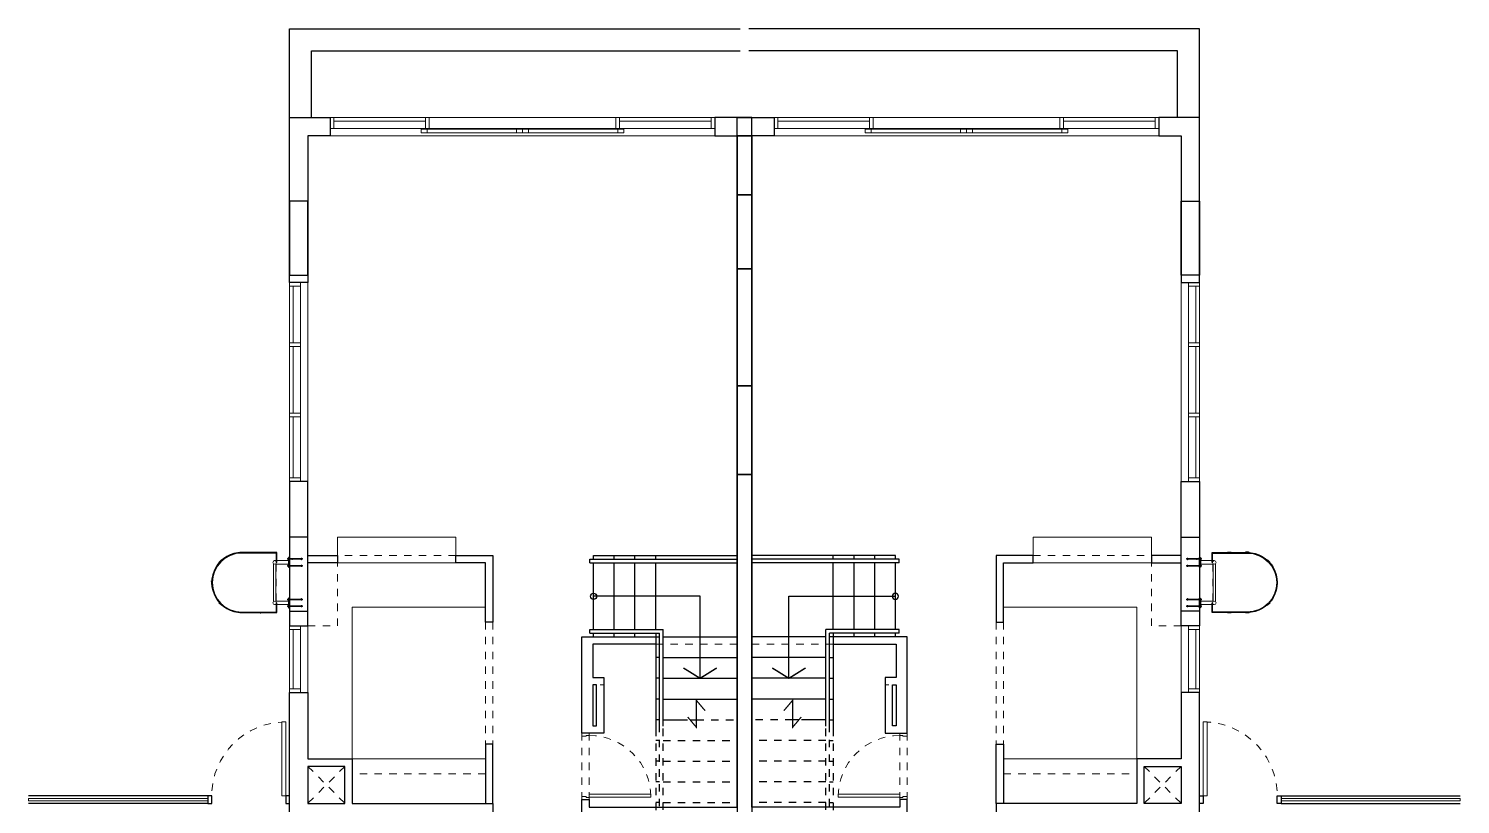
# Model space of a CAD drawing. Header units: centimetres. Extents: x -6122352 to 6876996, y -1694241 to 2592194.
# Drawn here: x 5262172.91 to 5262192.26, y 2592183.71 to 2592194.2 of the extents above; entities that cross this region are included whole.
import ezdxf

# ---------------------------------------------------------------- set-up
doc = ezdxf.new("R2010")
doc.units = ezdxf.units.CM
doc.header["$MEASUREMENT"] = 0
for name, pattern in [('2. HG-ST XR COL 3A (5V 7V 9V 11V - GF (4M & 5D-E)$0$HIDDEN', [0.375, 0.25, -0.125]), ('23585-XR-AR-END-GROUND FLOOR$0$XR-END-GROUND FLOOR PLAN$0$HIDDEN2', [0.1875, 0.125, -0.0625]), ('AXIS2', [28.575, 19.05, -3.175, 3.175, -3.175]), ('HIDDEN', [0.375, 0.25, -0.125]), ('XR-AR-END-SETTING OUT PLAN$0$23585-XR-AR-END-GROUND FLOOR$0$23261-XR-AR-SI-GF$0$HIDDEN', [0.375, 0.25, -0.125]), ('XR-AR-END-SETTING OUT PLAN$0$23585-XR-AR-END-GROUND FLOOR$0$945-4P-1-101-GROUND FLOOR PLAN$0$XR-MIDDLE-GROUND FLOOR PLAN$0$HIDDEN2', [0.1875, 0.125, -0.0625]), ('XR-AR-END-SETTING OUT PLAN$0$23585-XR-AR-END-GROUND FLOOR$0$HIDDEN', [0.375, 0.25, -0.125]), ('XR-AR-END-SETTING OUT PLAN$0$23585-XR-AR-END-GROUND FLOOR$0$XR-END-GROUND FLOOR PLAN$0$HIDDEN', [9.525, 6.35, -3.175]), ('XR-AR-END-SETTING OUT PLAN$0$23585-XR-AR-END-GROUND FLOOR$0$XR-END-GROUND FLOOR PLAN$0$HIDDEN2', [0.1875, 0.125, -0.0625]), ('XR-AR-END-SETTING OUT PLAN$0$23585-XR-AR-END-GROUND FLOOR$0$XR-END-GROUND FLOOR PLAN$0$xf_6a1$0$DASHED', [0.75, 0.5, -0.25]), ('XR-Master Plan MONTE CARLO$0$XREF-ROADS LAYOUT PLAN$0$PROPOSED INTERNAL ROAD - Option 01$0$Future road$0$DASHED2', [0.375, 0.25, -0.125])]:
    doc.linetypes.add(name, pattern=pattern)
for name, color, linetype in [('00-XREF', 7, 'Continuous'), ('G-HATCH-COL-WALL', 7, 'Continuous'), ('XR-AR-END-SETTING OUT PLAN$0$23585-XR-AR-END-GROUND FLOOR$0$A-Flor-Hral', 3, 'Continuous'), ('XR-AR-END-SETTING OUT PLAN$0$23585-XR-AR-END-GROUND FLOOR$0$A-Flor-Strs', 1, 'Continuous')]:
    doc.layers.add(name, color=color, linetype=linetype)
doc.layers.add('08-Compound Wall-3', color=5, linetype='Continuous', lineweight=25, true_color=0x0000ff)
for name, color, linetype, lineweight in [('23585-XR-AR-END-GROUND FLOOR$0$A-LOVR-PLAN', 251, 'Continuous', 9), ('A-FLOR-XREF', 7, 'Continuous', 9), ('A-GRID2', 224, 'AXIS2', 0), ('HARDWARE', 1, 'Continuous', 15), ('XR-AR-END-SETTING OUT PLAN$0$23585-XR-AR-END-GROUND FLOOR$0$A-DOOR-FULL', 1, 'Continuous', 9), ('XR-AR-END-SETTING OUT PLAN$0$23585-XR-AR-END-GROUND FLOOR$0$A-EQUP-KITN-PLAN', 202, 'Continuous', 9), ('XR-AR-END-SETTING OUT PLAN$0$23585-XR-AR-END-GROUND FLOOR$0$A-FLOR-OVHD', 9, 'XR-AR-END-SETTING OUT PLAN$0$23585-XR-AR-END-GROUND FLOOR$0$23261-XR-AR-SI-GF$0$HIDDEN', 15), ('XR-AR-END-SETTING OUT PLAN$0$23585-XR-AR-END-GROUND FLOOR$0$A-FLOR-UNDR', 8, 'XR-AR-END-SETTING OUT PLAN$0$23585-XR-AR-END-GROUND FLOOR$0$HIDDEN', 5), ('XR-AR-END-SETTING OUT PLAN$0$23585-XR-AR-END-GROUND FLOOR$0$A-GLAZ-SILL', 8, 'Continuous', 5), ('XR-AR-END-SETTING OUT PLAN$0$23585-XR-AR-END-GROUND FLOOR$0$A-GLAZ-WNDO', 232, 'Continuous', 9), ('XR-AR-END-SETTING OUT PLAN$0$23585-XR-AR-END-GROUND FLOOR$0$A-LOVR-PLAN', 111, 'Continuous', 9), ('XR-AR-END-SETTING OUT PLAN$0$23585-XR-AR-END-GROUND FLOOR$0$A-WALL', 7, 'Continuous', 30), ('XR-AR-END-SETTING OUT PLAN$0$23585-XR-AR-END-GROUND FLOOR$0$S-COLS', 51, 'Continuous', 40), ('XR-AR-END-SETTING OUT PLAN$0$23585-XR-AR-END-GROUND FLOOR$0$S-COLS-PATT', 8, 'Continuous', 5)]:
    doc.layers.add(name, color=color, linetype=linetype, lineweight=lineweight)

# ---------------------------------------------------------------- blocks, each defined once
blk = doc.blocks.new('XR-AR-END-SETTING OUT PLAN$0$23585-XR-AR-END-GROUND FLOOR$0$XR-END-GROUND FLOOR PLAN$0$A$C69996ABC')
at = {"layer": 'XR-AR-END-SETTING OUT PLAN$0$23585-XR-AR-END-GROUND FLOOR$0$A-GLAZ-SILL'}
blk.add_line((0.25, 1), (0.25, 0.1), dxfattribs=at)
at = {"layer": 'XR-AR-END-SETTING OUT PLAN$0$23585-XR-AR-END-GROUND FLOOR$0$A-GLAZ-WNDO'}
for p, q in [((0, 1), (0, 0.95)), ((0.25, 1), (0, 1)), ((0.15, 0.95), (0.15, 1)), ((0.15, 1), (0.15, 0.1)), ((0, 0.95), (0.15, 0.95)), ((0, 0.95), (0, 0.15)), ((0.15, 0.15), (0, 0.15)), ((0, 0.1), (0, 0.15)), ((0.25, 0.1), (0, 0.1)), ((0.15, 0.1), (0.15, 0.15))]:
    blk.add_line(p, q, dxfattribs=at)
blk.add_lwpolyline([(0, 0.95), (0, 0.15), (0.05, 0.15), (0.05, 0.95)], close=True, dxfattribs=at)
blk.add_lwpolyline([(0.05, 0.1), (0, 0.1)], dxfattribs=at)
blk = doc.blocks.new('*U36')
at = {"linetype": 'XR-AR-END-SETTING OUT PLAN$0$23585-XR-AR-END-GROUND FLOOR$0$XR-END-GROUND FLOOR PLAN$0$HIDDEN', "ltscale": 0.2}
blk.add_lwpolyline([(672, 0, 0, 0, 0), (125, 0, 16.7, 16.7, 0), (62, -172, 16.7, 16.7, 0), (-62, 172, 16.7, 16.7, 0), (-125, 0, 0, 0, 0), (-772, 0, 0, 0, 0)], format="xyseb", dxfattribs=at)
blk = doc.blocks.new('XR-AR-END-SETTING OUT PLAN$0$23585-XR-AR-END-GROUND FLOOR$0$XR-END-GROUND FLOOR PLAN$0$A$C45491A9B')
blk.add_lwpolyline([(-50, 0), (0, 0), (0, 1000), (-50, 1000)], close=True)
at = {"color": 8, "linetype": 'XR-AR-END-SETTING OUT PLAN$0$23585-XR-AR-END-GROUND FLOOR$0$XR-END-GROUND FLOOR PLAN$0$HIDDEN2'}
blk.add_arc((0, 0), 1000, 90, 180, dxfattribs=at)
blk = doc.blocks.new('*U774')
for points in [[(91, 0), (41, 0), (41, 1021), (91, 1021)], [(0, 0), (38, 0), (38, -50), (50, -50), (50, -122), (0, -122)], [(1100, 0), (1062, 0), (1062, -50), (1050, -50), (1050, -122), (1100, -122)]]:
    blk.add_lwpolyline(points, close=True)
at = {"color": 8, "linetype": 'XR-AR-END-SETTING OUT PLAN$0$23585-XR-AR-END-GROUND FLOOR$0$XR-END-GROUND FLOOR PLAN$0$HIDDEN2'}
blk.add_arc((41, 0), 1021, 0, 90, dxfattribs=at)
at = {"layer": 'XR-AR-END-SETTING OUT PLAN$0$23585-XR-AR-END-GROUND FLOOR$0$A-GLAZ-SILL', "linetype": 'XR-AR-END-SETTING OUT PLAN$0$23585-XR-AR-END-GROUND FLOOR$0$945-4P-1-101-GROUND FLOOR PLAN$0$XR-MIDDLE-GROUND FLOOR PLAN$0$HIDDEN2', "ltscale": 3}
blk.add_lwpolyline([(0, 0), (1100, 0), (1100, -122), (0, -122)], close=True, dxfattribs=at)
blk = doc.blocks.new('XR-AR-END-SETTING OUT PLAN$0$23585-XR-AR-END-GROUND FLOOR$0$A$C75a8815d')
at = {"layer": 'XR-AR-END-SETTING OUT PLAN$0$23585-XR-AR-END-GROUND FLOOR$0$S-COLS', "color": 252, "lineweight": 30}
for points in [[(6050, 13228), (6050, 12228), (6250, 12228), (6250, 13228)], [(0, 13140), (0, 12140), (250, 12140), (250, 13140)], [(6050, 10645), (6050, 9445), (6250, 9445), (6250, 10645)], [(0, 8600), (0, 7600), (250, 7600), (250, 8600)], [(0, 3500), (0, 2700), (250, 2700), (250, 3500)], [(6050, 3657), (6050, 2257), (6250, 2257), (6250, 3657)], [(6050, 1200), (6050, 0), (6250, 0), (6250, 1200)], [(0, 0), (0, 550), (250, 550), (250, 0)], [(6025, -4000), (6025, -2800), (6275, -2800), (6275, -4000)], [(0, -4000), (0, -3000), (250, -3000), (250, -4000)], [(5950, -4950), (6350, -4950), (6350, -5150), (5950, -5150)]]:
    blk.add_lwpolyline(points, close=True, dxfattribs=at)
blk = doc.blocks.new('23585-XR-AR-END-GROUND FLOOR$0$XR-END-GROUND FLOOR PLAN$0$A$C45491A9B')
blk.add_lwpolyline([(-50, 0), (0, 0), (0, 1000), (-50, 1000)], close=True)
at = {"color": 8, "linetype": '23585-XR-AR-END-GROUND FLOOR$0$XR-END-GROUND FLOOR PLAN$0$HIDDEN2'}
blk.add_arc((0, 0), 1000, 90, 180, dxfattribs=at)
blk = doc.blocks.new('XR-AR-END-SETTING OUT PLAN')
at = {"layer": '08-Compound Wall-3'}
for p, q in [((1900, 10600), (-523, 10600)), ((1900, 10500), (-523, 10500))]:
    blk.add_line(p, q, dxfattribs=at)
for points in [[(1950, 10600), (1900, 10600), (1900, 10500), (1950, 10500)], [(3000, 10600), (2950, 10600), (2950, 10500), (3000, 10500)]]:
    blk.add_lwpolyline(points, close=True, dxfattribs=at)
at = {"layer": '23585-XR-AR-END-GROUND FLOOR$0$A-LOVR-PLAN'}
blk.add_lwpolyline([(1900, 10535), (1900, 10565), (-523, 10565), (-523, 10535)], close=True, dxfattribs=at)
blk.add_lwpolyline([(1900, 10600), (1900, 10500)], dxfattribs=at)
at = {"layer": 'XR-AR-END-SETTING OUT PLAN$0$23585-XR-AR-END-GROUND FLOOR$0$A-EQUP-KITN-PLAN', "color": 8}
for p, q in [((3650, 14100), (5250, 14100)), ((3650, 13850), (3650, 14100)), ((5250, 13850), (5250, 14100)), ((3650, 13750), (5250, 13750)), ((3850, 11100), (3850, 13150)), ((5650, 13150), (3850, 13150)), ((5650, 11100), (3850, 11100))]:
    blk.add_line(p, q, dxfattribs=at)
at = {"layer": 'XR-AR-END-SETTING OUT PLAN$0$23585-XR-AR-END-GROUND FLOOR$0$A-EQUP-KITN-PLAN', "color": 8, "linetype": 'XR-AR-END-SETTING OUT PLAN$0$23585-XR-AR-END-GROUND FLOOR$0$XR-END-GROUND FLOOR PLAN$0$xf_6a1$0$DASHED'}
for p, q in [((3650, 12900), (3650, 13850)), ((3250, 12900), (3650, 12900)), ((5650, 10900), (3850, 10900))]:
    blk.add_line(p, q, dxfattribs=at)
at = {"layer": 'XR-AR-END-SETTING OUT PLAN$0$23585-XR-AR-END-GROUND FLOOR$0$A-Flor-Hral', "color": 8}
for p, q in [((7060, 13800), (9050, 13800)), ((7060, 13750), (7060, 13800)), ((7060, 13750), (9050, 13750)), ((7060, 12850), (8050, 12850)), ((7060, 12800), (7060, 12850)), ((7060, 12800), (8000, 12800)), ((8000, 11527), (8000, 12800)), ((8050, 11545), (8050, 12850))]:
    blk.add_line(p, q, dxfattribs=at)
at = {"layer": 'XR-AR-END-SETTING OUT PLAN$0$23585-XR-AR-END-GROUND FLOOR$0$A-FLOR-OVHD', "color": 8, "ltscale": 5}
for p, q in [((5250, 13850), (3650, 13850)), ((5250, 13750), (3650, 13750)), ((5650, 12950), (5650, 11300)), ((5750, 12950), (5750, 11300)), ((3750, 11000), (3250, 10500)), ((3250, 11000), (3750, 10500))]:
    blk.add_line(p, q, dxfattribs=at)
at = {"layer": 'XR-AR-END-SETTING OUT PLAN$0$23585-XR-AR-END-GROUND FLOOR$0$A-Flor-Strs', "color": 8}
for p, q in [((7110, 13850), (9050, 13850)), ((7110, 13800), (7110, 13850)), ((7110, 12850), (7110, 13750)), ((7390, 13800), (7390, 13850)), ((7390, 12850), (7390, 13750)), ((7670, 13800), (7670, 13850)), ((7670, 12850), (7670, 13750)), ((7950, 13800), (7950, 13850)), ((7950, 12850), (7950, 13750)), ((7110, 12750), (7110, 12800)), ((7390, 12750), (7390, 12800)), ((7670, 12750), (7670, 12800)), ((7950, 12800), (7950, 11509)), ((7950, 12750), (8000, 12750)), ((8050, 12750), (9050, 12750)), ((8000, 12470), (7950, 12470)), ((8050, 12470), (9050, 12470)), ((8000, 12190), (7950, 12190)), ((8050, 12190), (9050, 12190)), ((8000, 11910), (7950, 11910)), ((8050, 11910), (9050, 11910)), ((8000, 11630), (7950, 11630)), ((8050, 11630), (8280, 11630))]:
    blk.add_line(p, q, dxfattribs=at)
at = {"layer": 'XR-AR-END-SETTING OUT PLAN$0$23585-XR-AR-END-GROUND FLOOR$0$A-Flor-Strs', "color": 8, "linetype": 'XR-AR-END-SETTING OUT PLAN$0$23585-XR-AR-END-GROUND FLOOR$0$XR-END-GROUND FLOOR PLAN$0$HIDDEN', "ltscale": 0.1}
for p, q in [((8280, 11630), (8414, 11630)), ((8500, 11630), (9050, 11630)), ((7950, 11509), (7950, 8110)), ((8000, 9060), (8000, 11527)), ((8050, 9010), (8050, 11545)), ((8000, 11350), (7950, 11350)), ((8050, 11350), (9050, 11350)), ((8000, 11070), (7950, 11070)), ((8050, 11070), (9050, 11070)), ((8000, 10790), (7950, 10790)), ((8050, 10790), (9050, 10790)), ((8000, 10510), (7950, 10510)), ((8050, 10510), (9050, 10510))]:
    blk.add_line(p, q, dxfattribs=at)
at = {"layer": 'XR-AR-END-SETTING OUT PLAN$0$23585-XR-AR-END-GROUND FLOOR$0$A-Flor-Strs', "color": 8}
for points in [[(3000, 19773), (3000, 20973), (9090, 20973)], [(3300, 19773), (3300, 20673), (9090, 20673)], [(8550, 12190), (8550, 13300), (7110, 13300)], [(8414, 11630), (8500, 11630)]]:
    blk.add_lwpolyline(points, dxfattribs=at)
at = {"layer": 'XR-AR-END-SETTING OUT PLAN$0$23585-XR-AR-END-GROUND FLOOR$0$A-Flor-Strs', "color": 8, "const_width": 20}
blk.add_lwpolyline([(8325, 12330), (8550, 12190), (8775, 12330)], dxfattribs=at)
at = {"layer": 'XR-AR-END-SETTING OUT PLAN$0$23585-XR-AR-END-GROUND FLOOR$0$A-Flor-Strs', "color": 8}
blk.add_circle((7110, 13300), 41.8, dxfattribs=at)
at = {"layer": 'XR-AR-END-SETTING OUT PLAN$0$23585-XR-AR-END-GROUND FLOOR$0$A-FLOR-UNDR', "color": 8, "ltscale": 5}
blk.add_line((7950, 12650), (9050, 12650), dxfattribs=at)
at = {"layer": 'XR-AR-END-SETTING OUT PLAN$0$23585-XR-AR-END-GROUND FLOOR$0$A-GLAZ-SILL', "color": 252}
blk.add_line((3550, 19523), (8750, 19523), dxfattribs=at)
at = {"layer": 'XR-AR-END-SETTING OUT PLAN$0$23585-XR-AR-END-GROUND FLOOR$0$A-GLAZ-SILL', "color": 8}
blk.add_line((3250, 17540), (3250, 14850), dxfattribs=at)
at = {"layer": 'XR-AR-END-SETTING OUT PLAN$0$23585-XR-AR-END-GROUND FLOOR$0$A-GLAZ-WNDO', "color": 252}
for p, q in [((6150, 19773), (3550, 19773)), ((3550, 19773), (3550, 19523)), ((3600, 19623), (3600, 19773)), ((4840, 19773), (4840, 19623)), ((4890, 19623), (4890, 19773)), ((6150, 19773), (8750, 19773)), ((7410, 19623), (7410, 19773)), ((7460, 19773), (7460, 19623)), ((8700, 19623), (8700, 19773)), ((8750, 19773), (8750, 19523)), ((3550, 19623), (6150, 19623)), ((8750, 19623), (6150, 19623))]:
    blk.add_line(p, q, dxfattribs=at)
at = {"layer": 'XR-AR-END-SETTING OUT PLAN$0$23585-XR-AR-END-GROUND FLOOR$0$A-GLAZ-WNDO', "color": 8}
for p, q in [((3000, 17540), (3000, 14850)), ((3000, 17540), (3250, 17540)), ((3000, 17490), (3150, 17490)), ((3150, 14850), (3150, 17540)), ((3150, 16727), (3000, 16727)), ((3150, 16677), (3000, 16677)), ((3150, 15777), (3000, 15777)), ((3150, 15727), (3000, 15727)), ((3150, 14900), (3000, 14900)), ((3000, 14850), (3250, 14850))]:
    blk.add_line(p, q, dxfattribs=at)
at = {"layer": 'XR-AR-END-SETTING OUT PLAN$0$23585-XR-AR-END-GROUND FLOOR$0$A-GLAZ-WNDO', "color": 252}
for points in [[(4840, 19723), (3600, 19723)], [(7460, 19723), (8700, 19723)]]:
    blk.add_lwpolyline(points, dxfattribs=at)
for points in [[(4780, 19563), (4860, 19563), (4860, 19613), (4780, 19613)], [(6070, 19563), (4860, 19563), (4860, 19613), (6070, 19613)], [(6150, 19563), (6070, 19563), (6070, 19613), (6150, 19613)], [(6150, 19563), (6230, 19563), (6230, 19613), (6150, 19613)], [(6230, 19563), (7440, 19563), (7440, 19613), (6230, 19613)], [(7520, 19563), (7440, 19563), (7440, 19613), (7520, 19613)]]:
    blk.add_lwpolyline(points, close=True, dxfattribs=at)
at = {"layer": 'XR-AR-END-SETTING OUT PLAN$0$23585-XR-AR-END-GROUND FLOOR$0$A-GLAZ-WNDO', "color": 8}
for points in [[(3050, 17490), (3050, 16727)], [(3050, 16677), (3050, 15777)], [(3050, 15727), (3050, 14900)]]:
    blk.add_lwpolyline(points, dxfattribs=at)
at = {"layer": 'XR-AR-END-SETTING OUT PLAN$0$23585-XR-AR-END-GROUND FLOOR$0$A-LOVR-PLAN', "color": 8}
for points in [[(1950, 10600), (1900, 10600), (1900, 10500), (1950, 10500)], [(3000, 10600), (2950, 10600), (2950, 10500), (3000, 10500)]]:
    blk.add_lwpolyline(points, close=True, dxfattribs=at)
blk.add_lwpolyline([(1900, 10600), (1900, 10500)], dxfattribs=at)
at = {"layer": 'XR-AR-END-SETTING OUT PLAN$0$23585-XR-AR-END-GROUND FLOOR$0$A-WALL', "color": 8}
for points in [[(3550, 19773), (3550, 19523), (3250, 19523), (3250, 17540), (3000, 17540), (3000, 19773)], [(9250, 19773), (8750, 19773), (8750, 19523), (9250, 19523)], [(9250, 6650), (9050, 6650), (9050, 8750), (6850, 8750), (6850, 8700), (6750, 8700), (6750, 8750), (6650, 8750), (6650, 8850), (6950, 8850), (6950, 8900), (7050, 8900), (7050, 8850), (9050, 8850), (9050, 10350), (7050, 10350), (7050, 9800), (6950, 9800), (6950, 10550), (7050, 10550), (7050, 10450), (9050, 10450), (9050, 19523), (9250, 19523)], [(3000, 12900), (3250, 12900), (3250, 13750), (3250, 14850), (3000, 14850)], [(3650, 13750), (3250, 13750), (3250, 13850), (3650, 13850)], [(5250, 13750), (5250, 13850), (5750, 13850), (5750, 12950), (5650, 12950), (5650, 13750)], [(7150, 12100), (7100, 12100), (7100, 11550), (7150, 11550)], [(5650, 10500), (5750, 10500), (5750, 11300), (5650, 11300)]]:
    blk.add_lwpolyline(points, close=True, dxfattribs=at)
for points in [[(7250, 12200), (7250, 11450), (6950, 11450), (6950, 12750), (7950, 12750), (7950, 12650), (7100, 12650), (7100, 12200), (7250, 12200), (7250, 12200), (7250, 12200)], [(3850, 10500), (5750, 10500), (5750, 10250), (4790, 10250), (4790, 10150), (4540, 10150), (4540, 10250), (3000, 10250), (3000, 12000), (3250, 12000), (3250, 11100), (3850, 11100), (3850, 10500)], [(3750, 10700), (3750, 11000), (3450, 11000), (3250, 11000), (3250, 10500), (3750, 10500), (3750, 10700)]]:
    blk.add_lwpolyline(points, dxfattribs=at)
at = {"layer": 'XR-AR-END-SETTING OUT PLAN$0$23585-XR-AR-END-GROUND FLOOR$0$S-COLS-PATT', "color": 8}
for p, q in [((7100, 12100), (7137, 12100)), ((7142, 12100), (7150, 12100)), ((7200, 12100), (7250, 12100))]:
    blk.add_line(p, q, dxfattribs=at)
at = {"color": 8, "xscale": 1000.000000000001, "yscale": 1000.000000000001, "zscale": 1000.000000000001}
blk.add_blockref('XR-AR-END-SETTING OUT PLAN$0$23585-XR-AR-END-GROUND FLOOR$0$XR-END-GROUND FLOOR PLAN$0$A$C69996ABC', (3000, 11900), dxfattribs=at)
at = {"layer": '23585-XR-AR-END-GROUND FLOOR$0$A-LOVR-PLAN'}
blk.add_blockref('23585-XR-AR-END-GROUND FLOOR$0$XR-END-GROUND FLOOR PLAN$0$A$C45491A9B', (2950, 10600), dxfattribs=at)
at = {"layer": 'XR-AR-END-SETTING OUT PLAN$0$23585-XR-AR-END-GROUND FLOOR$0$A-DOOR-FULL', "color": 8, "xscale": -0.8181818181818169, "yscale": 0.8181818181818169, "zscale": 0.8181818181818167, "rotation": 270}
blk.add_blockref('*U774', (7050, 10550), dxfattribs=at)
at = {"layer": 'XR-AR-END-SETTING OUT PLAN$0$23585-XR-AR-END-GROUND FLOOR$0$A-FLOR-OVHD', "color": 8, "xscale": -0.999999999999999, "rotation": 199.9831065219304}
blk.add_blockref('*U36', (8500, 11710), dxfattribs=at)
at = {"layer": 'XR-AR-END-SETTING OUT PLAN$0$23585-XR-AR-END-GROUND FLOOR$0$A-LOVR-PLAN', "color": 8}
blk.add_blockref('XR-AR-END-SETTING OUT PLAN$0$23585-XR-AR-END-GROUND FLOOR$0$XR-END-GROUND FLOOR PLAN$0$A$C45491A9B', (2950, 10600), dxfattribs=at)
at = {"layer": 'XR-AR-END-SETTING OUT PLAN$0$23585-XR-AR-END-GROUND FLOOR$0$S-COLS-PATT', "color": 8}
blk.add_blockref('XR-AR-END-SETTING OUT PLAN$0$23585-XR-AR-END-GROUND FLOOR$0$A$C75a8815d', (3000, 5500), dxfattribs=at)
blk = doc.blocks.new('A$Cbc1183fc')
at = {"layer": 'HARDWARE', "linetype": 'XR-Master Plan MONTE CARLO$0$XREF-ROADS LAYOUT PLAN$0$PROPOSED INTERNAL ROAD - Option 01$0$Future road$0$DASHED2', "ltscale": 0.1}
blk.add_hatch(color=251, dxfattribs=at).paths.add_polyline_path([(3, 4), (1, 4), (1, 14), (3, 14)])
at = {"layer": 'A-GRID2', "color": 251, "linetype": 'XR-Master Plan MONTE CARLO$0$XREF-ROADS LAYOUT PLAN$0$PROPOSED INTERNAL ROAD - Option 01$0$Future road$0$DASHED2', "ltscale": 0.5}
blk.add_line((-47, 9), (107, 9), dxfattribs=at)
at = {"layer": 'HARDWARE', "color": 7, "ltscale": 0.1}
for p, q in [((-44, 13), (-45, 12)), ((-45, 6), (-45, 12)), ((-45, 6), (-44, 6)), ((-44, 13), (-44, 6)), ((-44, 13), (-42, 13)), ((-44, 6), (-42, 6)), ((-40, 14), (-42, 13)), ((-42, 6), (-42, 13)), ((-40, 4), (-42, 6)), ((-41, 13), (-39, 13)), ((-41, 5), (-39, 5)), ((-40, 4), (-40, 14)), ((-39, 14), (-40, 14)), ((-39, 4), (-40, 4)), ((-39, 17), (-38, 19)), ((-39, 17), (-39, 1)), ((-39, 1), (-38, 0)), ((-32, 19), (-38, 19)), ((-32, 14), (-38, 14)), ((-32, 5), (-38, 5)), ((-31, 17), (-32, 19)), ((-31, 1), (-32, 0)), ((-31, 20), (-31, -1)), ((-29, 20), (-31, 20)), ((-29, 20), (-29, -1)), ((-32, 0), (-38, 0)), ((-29, -1), (-31, -1))]:
    blk.add_line(p, q, dxfattribs=at)
at = {"layer": 'HARDWARE', "color": 251, "linetype": 'XR-Master Plan MONTE CARLO$0$XREF-ROADS LAYOUT PLAN$0$PROPOSED INTERNAL ROAD - Option 01$0$Future road$0$DASHED2', "ltscale": 0.1}
for p, q in [((73, 14), (-29, 14)), ((-29, 13), (1, 13)), ((-29, 5), (1, 5)), ((73, 4), (-29, 4)), ((1, 14), (1, 4)), ((73, 4), (73, 14)), ((78, 13), (73, 13)), ((78, 5), (73, 5)), ((87, 15), (78, 14)), ((78, 14), (78, 4)), ((78, 12), (78, 14)), ((80, 12), (78, 12)), ((80, 10), (78, 11)), ((90, 4), (78, 4)), ((87, 15), (87, 15)), ((89, 15), (87, 15)), ((90, 6), (87, 6)), ((88, 14), (88, 15)), ((91, 12), (88, 12)), ((92, 10), (88, 10)), ((89, 7), (88, 5)), ((88, 6), (89, 7)), ((89, 5), (88, 6)), ((92, 15), (89, 15)), ((89, 7), (89, 6)), ((89, 6), (89, 5)), ((92, 13), (91, 12)), ((93, 14), (92, 15)), ((93, 14), (92, 15)), ((92, 15), (92, 15)), ((93, 15), (92, 15)), ((94, 13), (92, 13)), ((93, 9), (92, 10)), ((96, 15), (93, 15)), ((94, 9), (93, 9)), ((93, 8), (93, 5)), ((95, 13), (94, 13)), ((95, 8), (94, 9)), ((94, 4), (95, 5)), ((100, 4), (94, 4)), ((94, 4), (94, 4)), ((96, 14), (95, 13)), ((96, 7), (95, 8)), ((95, 5), (96, 6)), ((96, 14), (96, 15)), ((96, 4), (96, 14)), ((100, 14), (96, 14)), ((96, 6), (96, 7)), ((100, 14), (100, 4)), ((100, 14), (101, 13)), ((101, 6), (100, 4)), ((101, 13), (101, 6))]:
    blk.add_line(p, q, dxfattribs=at)
at = {"layer": 'HARDWARE', "color": 7, "ltscale": 0.1}
for centre, radius, start, end in [((-35, 16), 4.15, 145.5615, 214.4385), ((-24, 9), 15.5, 162.383, 197.617), ((-35, 2), 4.15, 145.5615, 214.4385), ((-35, 16), 4.15, 325.5615, 34.4385), ((-46, 9), 15.5, 342.383, 17.617), ((-35, 2), 4.15, 325.5615, 34.4385)]:
    blk.add_arc(centre, radius, start, end, dxfattribs=at)
at = {"layer": 'HARDWARE', "color": 251, "linetype": 'XR-Master Plan MONTE CARLO$0$XREF-ROADS LAYOUT PLAN$0$PROPOSED INTERNAL ROAD - Option 01$0$Future road$0$DASHED2', "ltscale": 0.1}
for centre, radius, start, end in [((73, 13), 0.383, 180, 270), ((73, 5), 0.383, 90, 180), ((79, 11), 0.618, 278.5979, 81.4021), ((88, 21), 6.36, 263.7924, 281.5073), ((87, 15), 0.126, 272.6498, 352.6498), ((88, 11), 0.945, 107.8518, 263.8748), ((89, 15), 0.126, 205.9099, 272.6498), ((91, 16), 12.5, 267, 281.2993), ((90, 18), 5.03, 306.6493, 319.7369), ((92, 6), 2.05, 302.0331, 51.9669), ((103, 6), 10.5, 167.798, 186.202)]:
    blk.add_arc(centre, radius, start, end, dxfattribs=at)
blk = doc.blocks.new('A$Ce8294b64')
at = {"layer": 'G-HATCH-COL-WALL'}
h = blk.add_hatch(dxfattribs=at)
h.set_pattern_fill('ANSI31', color=1, angle=-180)
h.set_pattern_definition([(225, (514377.98569, 2792684.2586), (0.0883883476483, -0.0883883476483), [])])
h.paths.add_polyline_path([(182, 206), (182, 202), (132, 202), (132, 206)])
h = blk.add_hatch(dxfattribs=at)
h.set_pattern_fill('ANSI31', color=1, angle=-180)
h.set_pattern_definition([(225, (87727.86581, 154293.15586), (0.08838834765, -0.08838834765), [])])
h.paths.add_polyline_path([(426, 202), (426, 206), (376, 206), (376, 202)])
h = blk.add_hatch(dxfattribs=at)
h.set_pattern_fill('ANSI31', color=1, angle=-135)
h.set_pattern_definition([(270, (-1611104.54312, 2338274.30322), (0.125, -6e-16), [])])
h.paths.add_polyline_path([(-116, 102), (-113, 100), (-148, 64), (-151, 67)])
h = blk.add_hatch(dxfattribs=at)
h.set_pattern_fill('ANSI31', color=1, angle=-90)
h.set_pattern_definition([(315, (-2792731.5073, 514016.45575), (0.0883883476483, 0.0883883476483), [])])
h.paths.add_polyline_path([(-253, -180), (-249, -180), (-249, -230), (-253, -230)])
h = blk.add_hatch(dxfattribs=at)
h.set_pattern_fill('ANSI31', color=1, angle=-45)
h.set_pattern_definition([(360, (-2338322.85193, -1611465.07803), (8e-17, 0.125), [])])
h.paths.add_polyline_path([(-151, -476), (-148, -473), (-113, -509), (-116, -511)])
h = blk.add_hatch(dxfattribs=at)
h.set_pattern_fill('ANSI31', color=1)
h.set_pattern_definition([(45, (-514065.00446, -2793090.97261), (-0.0883883476483, 0.0883883476483), [])])
h.paths.add_polyline_path([(131, -612), (131, -608), (181, -608), (181, -612)])
h = blk.add_hatch(dxfattribs=at)
h.set_pattern_fill('ANSI31', color=1, angle=-180)
h.set_pattern_definition([(225, (87727.86581, 154295.45586), (0.08838834765, -0.08838834765), [])])
h.paths.add_polyline_path([(426, -608), (426, -612), (376, -612), (376, -608)])
at = {"color": 1}
for p, q in [((586, 52), (586, -461)), ((626, 93), (602, 93)), ((619, 52), (619, -461)), ((791, 45), (619, 45)), ((626, 69), (632, 69)), ((791, 93), (632, 93)), ((626, -502), (602, -502)), ((791, -454), (619, -454)), ((626, -478), (632, -478)), ((791, -502), (632, -502))]:
    blk.add_line(p, q, dxfattribs=at)
for points in [[(182, 206), (182, 202), (132, 202), (132, 206)], [(426, 206), (426, 202), (376, 202), (376, 206)], [(-116, 102), (-113, 100), (-148, 64), (-151, 67)], [(-253, -180), (-249, -180), (-249, -230), (-253, -230)], [(-151, -476), (-148, -473), (-113, -509), (-116, -511)], [(131, -612), (131, -608), (181, -608), (181, -612)], [(426, -612), (426, -608), (376, -608), (376, -612)]]:
    blk.add_lwpolyline(points, close=True, dxfattribs=at)
for centre in [(602, 69), (602, -478)]:
    blk.add_circle(centre, 24, dxfattribs=at)
at = {"layer": '00-XREF', "color": 1, "flags": 128}
for points in [[(632, 69), (632, 202), (424, 202), (157, 202, 1), (157, -608), (425, -608), (632, -608), (632, -478)], [(626, 69), (626, 196), (421, 196), (157, 196, 1), (157, -602), (421, -602), (626, -602), (626, -478)]]:
    blk.add_lwpolyline(points, format="xyb", dxfattribs=at)
at = {"layer": '00-XREF', "color": 1}
for points in [[(801, 4), (801, 135), (791, 135), (791, 4)], [(801, -544), (801, -413), (791, -413), (791, -544)]]:
    blk.add_lwpolyline(points, close=True, dxfattribs=at)
at = {"color": 1, "xscale": -1, "rotation": 180}
for p in [(820, 126), (820, 33), (820, -422), (820, -513)]:
    blk.add_blockref('A$Cbc1183fc', p, dxfattribs=at)
blk = doc.blocks.new('A$Cbed221a8')
at = {"linetype": 'HIDDEN'}
for points in [[(1628, 13299), (1630, 13299), (1630, 13289), (1628, 13289)], [(1628, 13207), (1630, 13207), (1630, 13197), (1628, 13197)], [(1628, 12751), (1630, 12751), (1630, 12741), (1628, 12741)], [(1628, 12660), (1630, 12660), (1630, 12650), (1628, 12650)]]:
    blk.add_hatch(color=1, dxfattribs=at).paths.add_polyline_path(points)
at = {"color": 251, "linetype": '2. HG-ST XR COL 3A (5V 7V 9V 11V - GF (4M & 5D-E)$0$HIDDEN'}
for p, q in [((1318, 12724), (1318, 13223)), ((1320, 12726), (1320, 13221))]:
    blk.add_line(p, q, dxfattribs=at)
at = {"color": 1, "linetype": 'HIDDEN'}
for p, q in [((1678, 13294), (1524, 13294)), ((1678, 13202), (1524, 13202)), ((1530, 13298), (1532, 13299)), ((1530, 13291), (1530, 13298)), ((1532, 13289), (1530, 13291)), ((1530, 13205), (1532, 13207)), ((1530, 13198), (1530, 13205)), ((1532, 13197), (1530, 13198)), ((1532, 13289), (1532, 13299)), ((1532, 13299), (1537, 13299)), ((1532, 13289), (1535, 13289)), ((1532, 13197), (1532, 13207)), ((1532, 13207), (1537, 13207)), ((1532, 13197), (1535, 13197)), ((1535, 13299), (1535, 13289)), ((1536, 13299), (1535, 13298)), ((1535, 13298), (1535, 13297)), ((1535, 13297), (1536, 13295)), ((1535, 13289), (1536, 13290)), ((1535, 13289), (1535, 13288)), ((1535, 13288), (1538, 13288)), ((1535, 13207), (1535, 13197)), ((1536, 13206), (1535, 13205)), ((1535, 13205), (1535, 13204)), ((1535, 13204), (1536, 13203)), ((1535, 13197), (1536, 13198)), ((1535, 13197), (1535, 13196)), ((1535, 13196), (1538, 13196)), ((1537, 13299), (1536, 13299)), ((1536, 13295), (1537, 13294)), ((1536, 13290), (1537, 13291)), ((1537, 13207), (1536, 13206)), ((1536, 13203), (1537, 13202)), ((1536, 13198), (1537, 13198)), ((1537, 13300), (1537, 13299)), ((1537, 13294), (1538, 13294)), ((1537, 13291), (1539, 13291)), ((1537, 13207), (1537, 13207)), ((1537, 13202), (1538, 13202)), ((1537, 13198), (1539, 13199)), ((1538, 13295), (1538, 13299)), ((1538, 13294), (1539, 13293)), ((1538, 13289), (1539, 13288)), ((1538, 13289), (1539, 13288)), ((1538, 13288), (1539, 13288)), ((1538, 13203), (1538, 13206)), ((1538, 13202), (1539, 13201)), ((1538, 13197), (1539, 13196)), ((1538, 13197), (1539, 13196)), ((1538, 13196), (1539, 13196)), ((1539, 13293), (1543, 13293)), ((1539, 13291), (1540, 13291)), ((1539, 13288), (1542, 13289)), ((1539, 13288), (1539, 13288)), ((1539, 13201), (1543, 13201)), ((1539, 13199), (1540, 13199)), ((1539, 13196), (1542, 13196)), ((1539, 13196), (1539, 13196)), ((1540, 13291), (1543, 13291)), ((1540, 13199), (1543, 13199)), ((1541, 13300), (1553, 13299)), ((1541, 13297), (1544, 13297)), ((1541, 13207), (1553, 13207)), ((1541, 13205), (1544, 13205)), ((1542, 13296), (1543, 13299)), ((1542, 13297), (1543, 13298)), ((1542, 13297), (1542, 13297)), ((1543, 13297), (1542, 13297)), ((1542, 13289), (1544, 13288)), ((1542, 13204), (1543, 13206)), ((1542, 13205), (1543, 13206)), ((1542, 13204), (1542, 13205)), ((1543, 13205), (1542, 13204)), ((1542, 13196), (1544, 13196)), ((1543, 13298), (1543, 13297)), ((1543, 13290), (1543, 13288)), ((1543, 13206), (1543, 13205)), ((1543, 13197), (1543, 13196)), ((1544, 13289), (1553, 13289)), ((1544, 13289), (1544, 13288)), ((1544, 13196), (1553, 13197)), ((1544, 13196), (1544, 13196)), ((1551, 13293), (1553, 13293)), ((1551, 13292), (1553, 13292)), ((1551, 13201), (1553, 13201)), ((1551, 13199), (1553, 13200)), ((1553, 13289), (1553, 13299)), ((1553, 13298), (1558, 13298)), ((1553, 13292), (1553, 13289)), ((1553, 13290), (1558, 13290)), ((1553, 13197), (1553, 13207)), ((1553, 13206), (1558, 13206)), ((1553, 13200), (1553, 13197)), ((1553, 13198), (1558, 13198)), ((1558, 13299), (1660, 13299)), ((1558, 13299), (1558, 13289)), ((1558, 13289), (1660, 13289)), ((1558, 13207), (1660, 13207)), ((1558, 13207), (1558, 13197)), ((1558, 13197), (1660, 13197)), ((1630, 13289), (1630, 13299)), ((1660, 13298), (1630, 13298)), ((1660, 13290), (1630, 13290)), ((1630, 13197), (1630, 13207)), ((1660, 13206), (1630, 13206)), ((1660, 13198), (1630, 13198)), ((1660, 13284), (1660, 13305)), ((1660, 13305), (1662, 13305)), ((1660, 13284), (1662, 13284)), ((1660, 13191), (1660, 13212)), ((1660, 13212), (1662, 13212)), ((1660, 13191), (1662, 13191)), ((1662, 13284), (1662, 13305)), ((1662, 13302), (1663, 13304)), ((1662, 13286), (1663, 13285)), ((1662, 13191), (1662, 13212)), ((1662, 13210), (1663, 13211)), ((1662, 13194), (1663, 13192)), ((1663, 13304), (1669, 13304)), ((1663, 13299), (1669, 13299)), ((1663, 13289), (1669, 13289)), ((1663, 13285), (1669, 13285)), ((1663, 13211), (1669, 13211)), ((1663, 13207), (1669, 13207)), ((1663, 13197), (1669, 13197)), ((1663, 13192), (1669, 13192)), ((1670, 13302), (1669, 13304)), ((1670, 13286), (1669, 13285)), ((1670, 13210), (1669, 13211)), ((1670, 13194), (1669, 13192)), ((1670, 13286), (1670, 13302)), ((1670, 13299), (1671, 13299)), ((1672, 13298), (1670, 13298)), ((1672, 13290), (1670, 13290)), ((1670, 13289), (1671, 13289)), ((1670, 13194), (1670, 13210)), ((1670, 13207), (1671, 13207)), ((1672, 13206), (1670, 13206)), ((1672, 13198), (1670, 13198)), ((1670, 13197), (1671, 13197)), ((1671, 13299), (1671, 13289)), ((1671, 13299), (1673, 13298)), ((1671, 13289), (1673, 13291)), ((1671, 13207), (1671, 13197)), ((1671, 13207), (1673, 13205)), ((1671, 13197), (1673, 13198)), ((1673, 13298), (1673, 13291)), ((1675, 13298), (1673, 13298)), ((1675, 13291), (1673, 13291)), ((1673, 13205), (1673, 13198)), ((1675, 13205), (1673, 13205)), ((1675, 13198), (1673, 13198)), ((1675, 13291), (1675, 13298)), ((1676, 13297), (1675, 13298)), ((1675, 13291), (1676, 13291)), ((1675, 13198), (1675, 13205)), ((1676, 13205), (1675, 13205)), ((1675, 13198), (1676, 13199)), ((1676, 13297), (1676, 13291)), ((1676, 13205), (1676, 13199)), ((1678, 12655), (1524, 12655)), ((1530, 12750), (1531, 12751)), ((1530, 12743), (1530, 12750)), ((1531, 12741), (1530, 12743)), ((1530, 12659), (1532, 12660)), ((1530, 12652), (1530, 12659)), ((1532, 12650), (1530, 12652)), ((1531, 12741), (1531, 12751)), ((1531, 12751), (1536, 12751)), ((1531, 12741), (1535, 12741)), ((1532, 12650), (1532, 12660)), ((1532, 12660), (1537, 12660)), ((1532, 12650), (1535, 12650)), ((1535, 12751), (1535, 12741)), ((1536, 12751), (1535, 12750)), ((1535, 12750), (1535, 12749)), ((1535, 12749), (1536, 12747)), ((1535, 12741), (1536, 12742)), ((1535, 12741), (1535, 12740)), ((1535, 12740), (1538, 12740)), ((1535, 12660), (1535, 12650)), ((1536, 12660), (1535, 12659)), ((1535, 12659), (1535, 12658)), ((1535, 12658), (1536, 12656)), ((1535, 12650), (1536, 12651)), ((1535, 12650), (1535, 12649)), ((1535, 12649), (1538, 12649)), ((1537, 12751), (1536, 12751)), ((1536, 12747), (1537, 12746)), ((1536, 12742), (1537, 12743)), ((1537, 12660), (1536, 12660)), ((1536, 12656), (1537, 12655)), ((1536, 12651), (1537, 12652)), ((1537, 12752), (1537, 12751)), ((1537, 12746), (1538, 12746)), ((1537, 12743), (1539, 12743)), ((1537, 12661), (1537, 12660)), ((1537, 12655), (1538, 12655)), ((1537, 12652), (1539, 12652)), ((1538, 12747), (1538, 12751)), ((1538, 12746), (1539, 12746)), ((1538, 12741), (1538, 12740)), ((1538, 12741), (1539, 12741)), ((1539, 12741), (1538, 12740)), ((1538, 12740), (1538, 12740)), ((1538, 12656), (1538, 12660)), ((1538, 12655), (1539, 12655)), ((1538, 12650), (1539, 12649)), ((1538, 12650), (1539, 12649)), ((1538, 12649), (1539, 12649)), ((1539, 12746), (1543, 12745)), ((1539, 12743), (1540, 12743)), ((1539, 12741), (1541, 12741)), ((1539, 12655), (1543, 12654)), ((1539, 12652), (1540, 12652)), ((1539, 12649), (1542, 12650)), ((1539, 12649), (1539, 12649)), ((1540, 12743), (1543, 12743)), ((1540, 12652), (1543, 12652)), ((1541, 12752), (1553, 12751)), ((1541, 12749), (1542, 12750)), ((1541, 12749), (1544, 12749)), ((1542, 12749), (1541, 12749)), ((1541, 12661), (1553, 12660)), ((1541, 12658), (1544, 12658)), ((1542, 12748), (1542, 12751)), ((1542, 12750), (1543, 12749)), ((1543, 12749), (1542, 12749)), ((1542, 12742), (1543, 12740)), ((1542, 12741), (1543, 12740)), ((1542, 12657), (1543, 12660)), ((1542, 12658), (1543, 12659)), ((1542, 12658), (1542, 12658)), ((1543, 12658), (1542, 12658)), ((1542, 12650), (1544, 12649)), ((1544, 12741), (1543, 12740)), ((1543, 12659), (1543, 12658)), ((1543, 12651), (1543, 12649)), ((1544, 12741), (1553, 12741)), ((1544, 12650), (1553, 12650)), ((1544, 12650), (1544, 12649)), ((1551, 12745), (1553, 12745)), ((1551, 12744), (1553, 12744)), ((1551, 12654), (1553, 12654)), ((1551, 12653), (1553, 12653)), ((1553, 12741), (1553, 12751)), ((1553, 12750), (1558, 12750)), ((1553, 12744), (1553, 12741)), ((1553, 12742), (1558, 12742)), ((1553, 12650), (1553, 12660)), ((1553, 12659), (1558, 12659)), ((1553, 12653), (1553, 12650)), ((1553, 12651), (1558, 12651)), ((1558, 12751), (1660, 12751)), ((1558, 12751), (1558, 12741)), ((1558, 12741), (1660, 12741)), ((1558, 12660), (1660, 12660)), ((1558, 12660), (1558, 12650)), ((1558, 12650), (1660, 12650)), ((1630, 12741), (1630, 12751)), ((1660, 12750), (1630, 12750)), ((1660, 12742), (1630, 12742)), ((1630, 12650), (1630, 12660)), ((1660, 12659), (1630, 12659)), ((1660, 12651), (1630, 12651)), ((1660, 12736), (1660, 12757)), ((1660, 12757), (1662, 12757)), ((1660, 12736), (1662, 12736)), ((1660, 12645), (1660, 12666)), ((1660, 12666), (1662, 12666)), ((1660, 12645), (1662, 12645)), ((1662, 12736), (1662, 12757)), ((1662, 12754), (1663, 12756)), ((1662, 12738), (1663, 12737)), ((1662, 12645), (1662, 12666)), ((1662, 12663), (1663, 12665)), ((1662, 12647), (1663, 12646)), ((1663, 12756), (1669, 12756)), ((1663, 12751), (1669, 12751)), ((1663, 12742), (1669, 12742)), ((1663, 12737), (1669, 12737)), ((1663, 12665), (1669, 12665)), ((1663, 12660), (1669, 12660)), ((1663, 12651), (1669, 12651)), ((1663, 12646), (1669, 12646)), ((1670, 12754), (1669, 12756)), ((1670, 12738), (1669, 12737)), ((1670, 12663), (1669, 12665)), ((1670, 12647), (1669, 12646)), ((1670, 12738), (1670, 12754)), ((1670, 12751), (1671, 12751)), ((1672, 12750), (1670, 12750)), ((1672, 12742), (1670, 12742)), ((1670, 12741), (1671, 12741)), ((1670, 12647), (1670, 12663)), ((1670, 12660), (1671, 12660)), ((1672, 12659), (1670, 12659)), ((1672, 12651), (1670, 12651)), ((1670, 12650), (1671, 12650)), ((1671, 12751), (1671, 12741)), ((1671, 12751), (1673, 12750)), ((1671, 12741), (1673, 12743)), ((1671, 12660), (1671, 12650)), ((1671, 12660), (1673, 12659)), ((1671, 12650), (1673, 12652)), ((1673, 12750), (1673, 12743)), ((1675, 12750), (1673, 12750)), ((1675, 12743), (1673, 12743)), ((1673, 12659), (1673, 12652)), ((1675, 12659), (1673, 12659)), ((1675, 12652), (1673, 12652)), ((1675, 12743), (1675, 12750)), ((1676, 12749), (1675, 12750)), ((1675, 12743), (1676, 12743)), ((1675, 12652), (1675, 12659)), ((1676, 12658), (1675, 12659)), ((1675, 12652), (1676, 12652)), ((1676, 12749), (1676, 12743)), ((1676, 12658), (1676, 12652))]:
    blk.add_line(p, q, dxfattribs=at)
at = {"color": 1, "linetype": 'HIDDEN', "ltscale": 10}
blk.add_line((1678, 12746), (1524, 12746), dxfattribs=at)
at = {"color": 1, "linetype": 'HIDDEN'}
for centre, radius, start, end in [((1540, 13287), 12.5, 87, 101.2993), ((1540, 13297), 2.05, 122.0331, 231.9669), ((1540, 13195), 12.5, 87, 101.2993), ((1540, 13205), 2.05, 122.0331, 231.9669), ((1528, 13298), 10.5, 347.798, 6.202), ((1541, 13285), 5.03, 126.6493, 139.7369), ((1528, 13205), 10.5, 347.798, 6.202), ((1541, 13193), 5.03, 126.6493, 139.7369), ((1543, 13282), 6.36, 83.7924, 101.5073), ((1542, 13288), 0.126, 25.9099, 92.6498), ((1543, 13190), 6.36, 83.7924, 101.5073), ((1542, 13196), 0.126, 25.9099, 92.6498), ((1543, 13292), 0.945, 287.8518, 83.8748), ((1543, 13200), 0.945, 287.8518, 83.8748), ((1544, 13289), 0.126, 92.6498, 172.6498), ((1544, 13196), 0.126, 92.6498, 172.6498), ((1552, 13292), 0.618, 98.5979, 261.4021), ((1552, 13200), 0.618, 98.5979, 261.4021), ((1558, 13298), 0.383, 270, 0), ((1558, 13290), 0.383, 0, 90), ((1558, 13206), 0.383, 270, 0), ((1558, 13198), 0.383, 0, 90), ((1666, 13301), 4.15, 145.5615, 214.4385), ((1678, 13294), 15.5, 162.383, 197.617), ((1666, 13287), 4.15, 145.5615, 214.4385), ((1666, 13209), 4.15, 145.5615, 214.4385), ((1678, 13202), 15.5, 162.383, 197.617), ((1666, 13195), 4.15, 145.5615, 214.4385), ((1666, 13301), 4.15, 325.5615, 34.4385), ((1655, 13294), 15.5, 342.383, 17.617), ((1666, 13287), 4.15, 325.5615, 34.4385), ((1666, 13209), 4.15, 325.5615, 34.4385), ((1655, 13202), 15.5, 342.383, 17.617), ((1666, 13195), 4.15, 325.5615, 34.4385), ((1540, 12739), 12.5, 87, 101.2993), ((1539, 12749), 2.05, 122.0331, 231.9669), ((1540, 12648), 12.5, 87, 101.2993), ((1540, 12658), 2.05, 122.0331, 231.9669), ((1528, 12750), 10.5, 347.798, 6.202), ((1541, 12737), 5.03, 126.6493, 139.7369), ((1528, 12659), 10.5, 347.798, 6.202), ((1541, 12646), 5.03, 126.6493, 139.7369), ((1541, 12741), 0.126, 25.9099, 92.6498), ((1543, 12734), 6.36, 83.7924, 101.5073), ((1543, 12643), 6.36, 83.7924, 101.5073), ((1542, 12649), 0.126, 25.9099, 92.6498), ((1543, 12744), 0.945, 287.8518, 83.8748), ((1543, 12653), 0.945, 287.8518, 83.8748), ((1544, 12741), 0.126, 92.6498, 172.6498), ((1544, 12650), 0.126, 92.6498, 172.6498), ((1551, 12744), 0.618, 98.5979, 261.4021), ((1552, 12653), 0.618, 98.5979, 261.4021), ((1558, 12750), 0.383, 270, 0), ((1558, 12742), 0.383, 0, 90), ((1558, 12659), 0.383, 270, 0), ((1558, 12651), 0.383, 0, 90), ((1666, 12753), 4.15, 145.5615, 214.4385), ((1677, 12746), 15.5, 162.383, 197.617), ((1666, 12739), 4.15, 145.5615, 214.4385), ((1666, 12662), 4.15, 145.5615, 214.4385), ((1678, 12655), 15.5, 162.383, 197.617), ((1666, 12648), 4.15, 145.5615, 214.4385), ((1666, 12753), 4.15, 325.5615, 34.4385), ((1655, 12746), 15.5, 342.383, 17.617), ((1666, 12739), 4.15, 325.5615, 34.4385), ((1666, 12662), 4.15, 325.5615, 34.4385), ((1655, 12655), 15.5, 342.383, 17.617), ((1666, 12648), 4.15, 325.5615, 34.4385)]:
    blk.add_arc(centre, radius, start, end, dxfattribs=at)
at = {"color": 4}
blk.add_blockref('A$Ce8294b64', (699, 13178), dxfattribs=at)
blk = doc.blocks.new('END UNIT')
at = {"xscale": 0.001, "yscale": 0.001, "zscale": 0.001}
blk.add_blockref('XR-AR-END-SETTING OUT PLAN', (-9.15, 0), dxfattribs=at)
at = {"layer": 'A-FLOR-XREF', "xscale": 0.001, "yscale": 0.001, "zscale": 0.001}
blk.add_blockref('A$Cbed221a8', (-7.65, 0.51, 0), dxfattribs=at)
blk = doc.blocks.new('TH')
blk.add_blockref('END UNIT', (499491.235, 2769954.403))
at = {"xscale": -1}
blk.add_blockref('END UNIT', (499491.235, 2769954.403), dxfattribs=at)

msp = doc.modelspace()

# ---------------------------------------------------------------- block references
at = {"xscale": -1, "rotation": 3.071794818509944e-07}
msp.add_blockref('TH', (5761673.83625, -177781.17606), dxfattribs=at)

doc.saveas('drawing.dxf')
